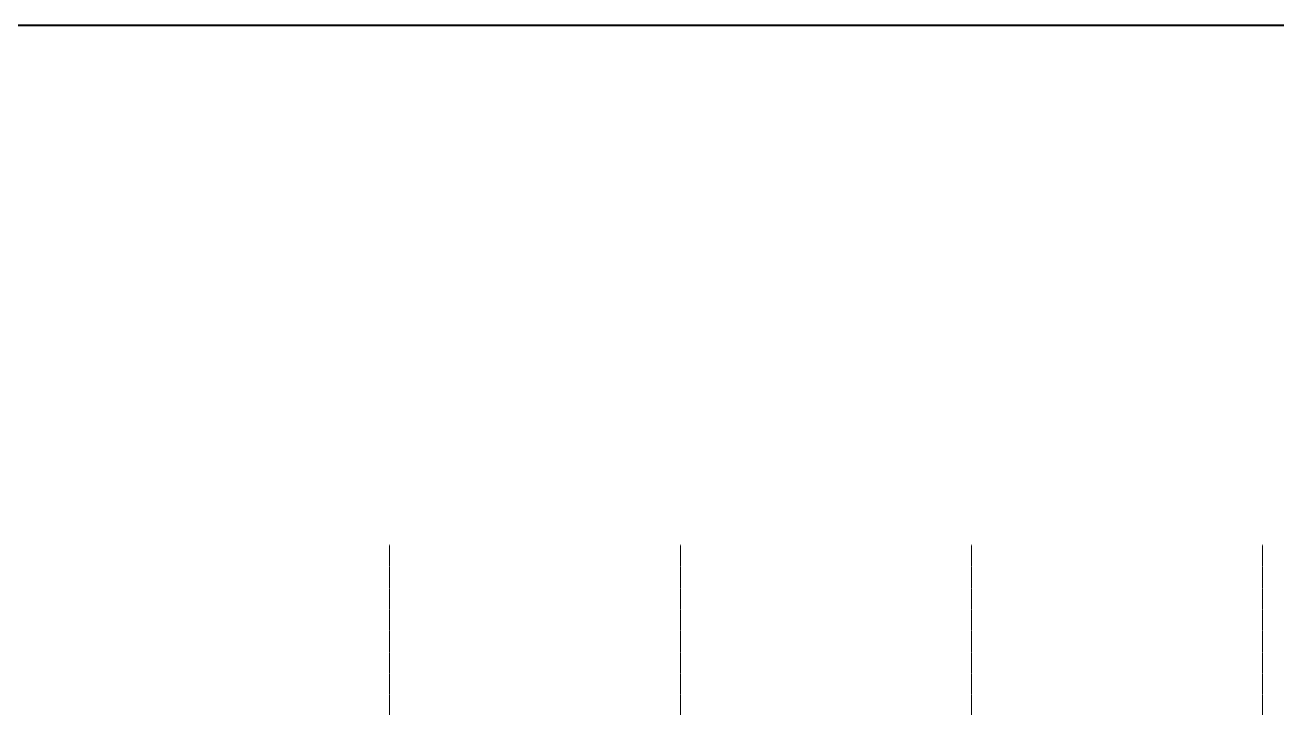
# Model space of a CAD drawing. Header units: millimetres. Extents: x 2399484 to 3337895, y 3598750 to 3969149.
# Drawn here: x 2554203 to 2586473, y 3911504 to 3929111 of the extents above; entities that cross this region are included whole.
import ezdxf

# ---------------------------------------------------------------- set-up
doc = ezdxf.new("R2010")
doc.units = ezdxf.units.MM
doc.header["$MEASUREMENT"] = 0
doc.linetypes.add('CENTER', pattern=[2, 1.25, -0.25, 0.25, -0.25])
doc.layers.add('centreline', color=52, linetype='CENTER', lineweight=5)
doc.layers.add('wall 0.4', color=7, linetype='Continuous', lineweight=40)

msp = doc.modelspace()

# ---------------------------------------------------------------- linework, layer by layer
at = {"layer": 'centreline', "ltscale": 5}
for p, q in [((2563598.1, 3915705.3), (2563598.1, 3884359.4)), ((2563598.1, 3915705.3), (2563598.1, 3884359.4)), ((2571098.1, 3915705.3), (2571098.1, 3884359.4)), ((2571098.1, 3915705.3), (2571098.1, 3884359.4)), ((2578598.1, 3915705.3), (2578598.1, 3888074.5)), ((2578598.1, 3915705.3), (2578598.1, 3888074.5)), ((2586098.1, 3915705.3), (2586098.1, 3873398.9)), ((2586098.1, 3915705.3), (2586098.1, 3873398.9))]:
    msp.add_line(p, q, dxfattribs=at)
at = {"layer": 'wall 0.4', "ltscale": 5}
msp.add_lwpolyline([(2419644.4, 3929110.9), (2617704.9, 3929110.9), (2617775.6, 3858072), (2419715.1, 3858072)], close=True, dxfattribs=at)

doc.saveas('drawing.dxf')
